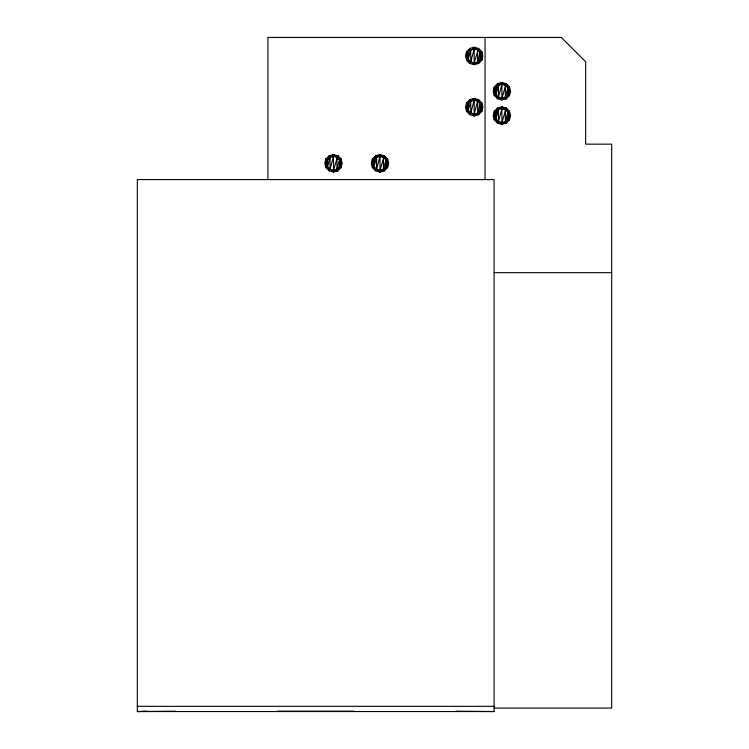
<?xml version="1.0" encoding="UTF-8"?>
<svg xmlns="http://www.w3.org/2000/svg" width="749" height="749" viewBox="0 0 749 749"><rect width="100%" height="100%" fill="white"/><g stroke="black" fill="none" stroke-linecap="round" stroke-linejoin="round"><path stroke-width="1.12" d="M339.484 166.746L341.038 167.645L339.484 159.837L333.502 154.584L330.047 157.309L327.519 166.746L325.955 167.645L327.519 159.837L329.148 155.745L333.502 154.584L337.855 155.745L341.038 158.938L342.209 163.291L341.038 167.645L337.855 170.838L333.502 171.998L329.148 170.838L325.955 167.645L324.785 163.291L325.955 158.938L329.148 155.745L330.047 157.309L330.047 169.274L329.148 170.838L327.519 166.746L325.955 158.938L327.519 159.837L327.519 166.746L333.502 171.998L339.484 166.746L341.038 158.938L339.484 159.837L336.956 169.274L337.855 170.838L339.484 166.746L339.484 159.837L337.855 155.745L330.047 157.309L327.519 159.837M385.969 166.746L387.533 167.645L385.969 159.837L379.986 154.584L376.541 157.309L374.013 166.746L372.45 167.645L374.013 159.837L375.633 155.745L379.986 154.584L384.349 155.745L387.533 158.938L388.703 163.291L387.533 167.645L384.349 170.838L379.986 171.998L375.633 170.838L372.45 167.645L371.279 163.291L372.45 158.938L375.633 155.745L376.541 157.309L376.541 169.274L375.633 170.838L374.013 166.746L372.45 158.938L374.013 159.837L374.013 166.746L379.986 171.998L385.969 166.746L387.533 158.938L385.969 159.837L383.441 169.274L384.349 170.838L385.969 166.746L385.969 159.837L384.349 155.745L376.541 157.309L374.013 159.837M474.173 49.059L470.718 61.942L474.173 62.869L478.527 48.423L480.156 52.505L480.156 59.414L481.719 60.313L480.156 52.505L477.628 49.977L474.173 49.059L470.718 49.977L468.191 59.414L466.636 60.313L467.264 55.96L469.82 48.423L474.173 47.253L478.527 48.423L481.719 51.606L482.88 55.96L481.719 60.313L478.527 63.506L474.173 64.667L469.82 63.506L466.636 60.313L465.466 55.96L466.636 51.606L469.82 48.423L470.718 49.977L470.718 61.942L469.82 63.506L467.264 55.96L466.636 51.606L468.191 52.505L468.191 59.414L474.173 64.667L474.173 47.253L468.191 52.505M468.2 103.699L470.728 101.171L478.536 99.608L480.156 103.699L480.156 110.609L481.719 111.507L480.156 103.699L474.183 98.447L470.728 101.171L468.2 110.609L466.636 111.507L467.273 107.154L469.82 99.608L474.183 98.447L478.536 99.608L481.719 102.8L482.89 107.154L481.719 111.507L478.536 114.7L474.183 115.861L469.82 114.7L466.636 111.507L465.466 107.154L466.636 102.8L469.82 99.608L470.728 101.171L470.728 113.136L469.82 114.7L467.273 107.154L466.636 102.8L468.2 103.699L468.2 110.609L474.183 115.861L476.767 113.82M478.527 63.506L477.628 61.942L480.156 52.505L481.719 51.606L480.156 59.414L478.527 63.506L474.173 62.869L477.628 61.942L480.156 59.414M478.536 114.7L477.628 113.136L480.156 103.699L481.719 102.8L480.156 110.609L478.536 114.7L470.728 113.136L474.183 100.244L477.628 101.171L478.536 99.608M501.905 84.309L498.459 97.201L501.905 98.119L506.258 83.682L507.888 87.764L507.888 94.664L509.451 95.572L507.888 87.764L505.36 85.236L501.905 84.309L498.459 85.236L495.932 94.664L494.368 95.572L495.932 87.764L497.551 83.682L501.905 82.512L506.258 83.682L509.451 86.865L510.612 91.219L509.451 95.572L506.258 98.756L501.905 99.926L497.551 98.756L494.368 95.572L493.198 91.219L494.368 86.865L497.551 83.682L498.459 85.236L498.459 97.201L497.551 98.756L495.932 94.664L494.368 86.865L495.932 87.764L495.932 94.664L501.905 99.926L501.905 82.512L495.932 87.764M507.888 119.044L509.451 119.952L507.888 112.144L501.905 106.892L498.459 109.616L495.932 119.044L494.368 119.952L495.932 112.144L497.551 108.053L501.905 106.892L506.258 108.053L509.451 111.245L510.612 115.599L509.451 119.952L506.258 123.136L501.905 124.297L497.551 123.136L494.368 119.952L493.198 115.599L494.368 111.245L497.551 108.053L498.459 109.616L498.459 121.572L497.551 123.136L495.932 119.044L494.368 111.245L495.932 112.144L495.932 119.044L501.905 124.297L507.888 119.044L509.451 111.245L507.888 112.144L505.36 121.572L506.258 123.136L507.888 119.044L507.888 112.144L506.258 108.053L498.459 109.616L495.932 112.144M506.258 98.756L505.36 97.201L507.888 87.764L509.451 86.865L507.888 94.664L506.258 98.756L501.905 98.119L505.36 97.201L507.888 94.664M337.855 155.745L333.502 170.201L330.047 169.274L333.502 156.391L336.956 157.309L336.956 169.274L333.502 170.201L337.855 170.838M384.349 155.745L379.986 170.201L376.541 169.274L379.986 156.391L383.441 157.309L383.441 169.274L379.986 170.201L384.349 170.838M506.258 108.053L501.905 122.499L498.459 121.572L501.905 108.689L505.36 109.616L505.36 121.572L501.905 122.499L506.258 123.136M477.628 113.136L477.628 101.171L474.183 114.063L477.628 113.136L480.156 110.609M146.579 711.185L137.32 711.55L137.32 179.601L494.097 179.601L494.097 711.55L137.32 711.55L175.547 711.176M353.931 711.176L277.476 711.176M494.097 272.655L611.68 272.655M137.32 706.326L494.097 706.326M494.097 708.067L611.68 708.067L611.68 144.154L585.681 144.154L585.681 61.83L561.301 37.45L267.899 37.45L267.899 179.601M455.869 711.176L494.097 711.55M474.173 47.253L477.628 49.977L477.628 61.942M501.905 82.512L505.36 85.236L505.36 97.201M509.451 86.865L509.451 95.572M509.451 111.245L509.451 119.952M501.905 106.892L501.905 124.297M494.368 86.865L494.368 95.572M494.368 111.245L494.368 119.952M485.043 37.45L485.043 179.601M481.719 51.606L481.719 60.313M481.719 102.8L481.719 111.507M474.183 98.447L474.183 115.861M466.636 51.606L466.636 60.313M466.636 102.8L466.636 111.507M387.533 158.938L387.533 167.645M379.986 154.584L379.986 171.998M372.45 158.938L372.45 167.645M341.038 158.938L341.038 167.645M333.502 154.584L333.502 171.998M325.955 158.938L325.955 167.645"/></g></svg>
